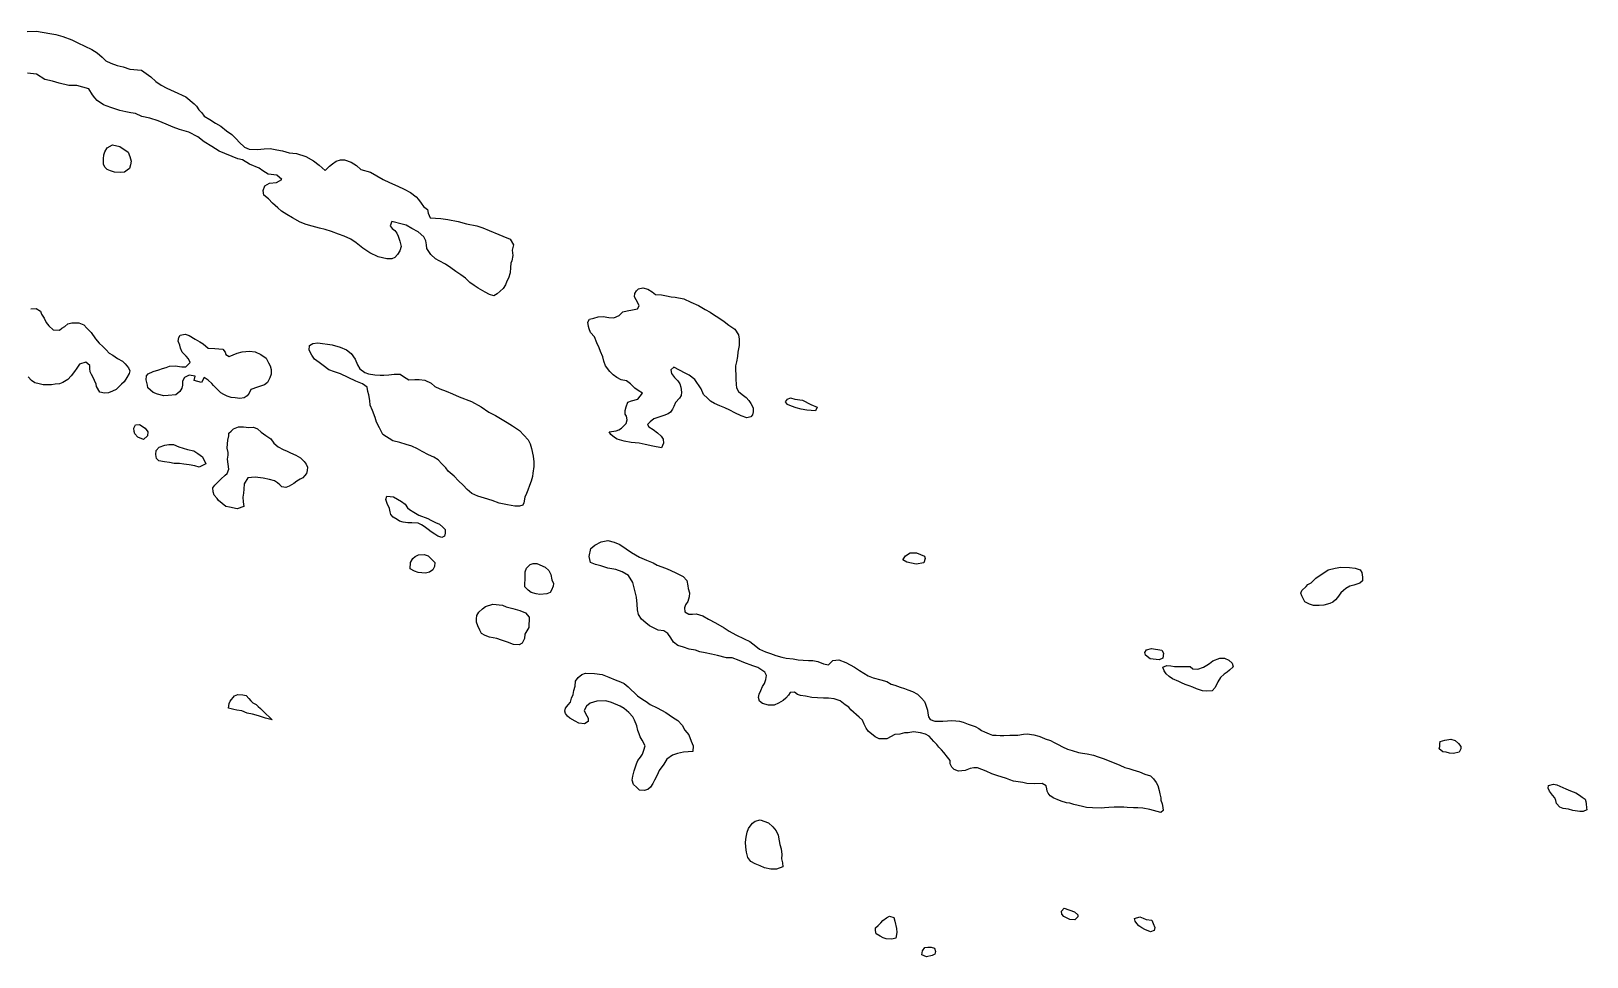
# Model space of a CAD drawing. Header units: metres. Extents: x 13.21 to 19.52, y 42.14 to 46.62.
# Drawn here: x 15.4171 to 15.5583, y 43.674 to 43.758 of the extents above; entities that cross this region are included whole.
import ezdxf

# ---------------------------------------------------------------- set-up
doc = ezdxf.new("R2010")
doc.units = ezdxf.units.M
doc.header["$MEASUREMENT"] = 0
doc.layers.add('hr', color=9, linetype='Continuous')

msp = doc.modelspace()

# ---------------------------------------------------------------- linework, layer by layer
at = {"layer": 'hr'}
for points in [[(15.41674, 43.75796), (15.41759, 43.75801), (15.41879, 43.7578), (15.41933, 43.75769), (15.41997, 43.75752), (15.42078, 43.75722), (15.42135, 43.75695), (15.42198, 43.75665), (15.42262, 43.75633), (15.4231, 43.75603), (15.42354, 43.75564), (15.42389, 43.75532), (15.42433, 43.75509), (15.4249, 43.75488), (15.42544, 43.75475), (15.42607, 43.75456), (15.42711, 43.75445), (15.42796, 43.75387), (15.42841, 43.75342), (15.42889, 43.75309), (15.42942, 43.75282), (15.43009, 43.75254), (15.43113, 43.75204), (15.43188, 43.75142), (15.4321, 43.75119), (15.43232, 43.75085), (15.43258, 43.7506), (15.4328, 43.7503), (15.43331, 43.75), (15.43382, 43.74966), (15.43432, 43.74938), (15.43483, 43.74897), (15.4353, 43.74861), (15.43574, 43.74819), (15.43597, 43.74794), (15.43647, 43.74746), (15.43688, 43.74729), (15.43764, 43.74726), (15.43825, 43.74732), (15.4388, 43.74734), (15.43941, 43.74723), (15.43992, 43.74714), (15.44052, 43.74697), (15.44119, 43.74691), (15.44204, 43.74663), (15.44273, 43.74622), (15.44324, 43.74585), (15.44377, 43.74535), (15.44418, 43.74574), (15.44444, 43.74596), (15.44479, 43.74621), (15.44517, 43.74631), (15.44555, 43.74631), (15.44615, 43.7461), (15.44663, 43.7458), (15.44703, 43.74544), (15.44791, 43.74521), (15.44906, 43.74454), (15.44963, 43.74427), (15.45039, 43.74392), (15.45096, 43.74365), (15.45153, 43.74335), (15.45203, 43.74296), (15.45225, 43.74271), (15.4525, 43.74238), (15.45272, 43.74208), (15.45307, 43.74181), (15.45314, 43.74147), (15.45332, 43.74106), (15.45428, 43.74099), (15.45491, 43.74091), (15.45585, 43.74073), (15.45662, 43.74053), (15.45754, 43.74032), (15.45809, 43.74014), (15.45866, 43.73991), (15.45955, 43.73956), (15.4599, 43.7394), (15.46057, 43.73913), (15.46087, 43.7386), (15.46075, 43.73812), (15.46082, 43.73764), (15.46071, 43.73716), (15.46063, 43.73695), (15.46059, 43.73654), (15.46056, 43.73608), (15.46043, 43.73558), (15.46027, 43.7353), (15.46014, 43.73499), (15.45995, 43.73466), (15.45939, 43.73416), (15.4591, 43.73398), (15.45869, 43.73411), (15.45831, 43.73432), (15.45768, 43.73469), (15.4573, 43.73492), (15.45691, 43.73519), (15.45651, 43.73558), (15.4561, 43.7359), (15.45565, 43.7362), (15.45519, 43.73652), (15.4547, 43.73685), (15.45414, 43.73715), (15.45379, 43.73735), (15.45338, 43.73772), (15.45325, 43.73792), (15.453, 43.73828), (15.45297, 43.73861), (15.45291, 43.73898), (15.45275, 43.73934), (15.45221, 43.7398), (15.45164, 43.7401), (15.45114, 43.7404), (15.45076, 43.74049), (15.44984, 43.74072), (15.44968, 43.74033), (15.44987, 43.7401), (15.4501, 43.73992), (15.45028, 43.73966), (15.4504, 43.73941), (15.45056, 43.73893), (15.45069, 43.73845), (15.45057, 43.73806), (15.45034, 43.73772), (15.45012, 43.73747), (15.44983, 43.73733), (15.44939, 43.73735), (15.4486, 43.73752), (15.44785, 43.73788), (15.4472, 43.7383), (15.44661, 43.7388), (15.44611, 43.73914), (15.4455, 43.73939), (15.44499, 43.73958), (15.44436, 43.73983), (15.44377, 43.74001), (15.44328, 43.74011), (15.44259, 43.74031), (15.44206, 43.74045), (15.44152, 43.74068), (15.44082, 43.74107), (15.44029, 43.74137), (15.43981, 43.74167), (15.4395, 43.74196), (15.43899, 43.7424), (15.43865, 43.74279), (15.43823, 43.74313), (15.43817, 43.74355), (15.4383, 43.74396), (15.43874, 43.74421), (15.43938, 43.74428), (15.43985, 43.74453), (15.43941, 43.74494), (15.43861, 43.74501), (15.43814, 43.74533), (15.4378, 43.74558), (15.43691, 43.74594), (15.43628, 43.74632), (15.43587, 43.74641), (15.43416, 43.74712), (15.43349, 43.74755), (15.4328, 43.74797), (15.43223, 43.7484), (15.4314, 43.74884), (15.43055, 43.74909), (15.42998, 43.74929), (15.42935, 43.74957), (15.42863, 43.74985), (15.42786, 43.75012), (15.42714, 43.75026), (15.42657, 43.75054), (15.42615, 43.7506), (15.42568, 43.75069), (15.42515, 43.75081), (15.42432, 43.75106), (15.42366, 43.75131), (15.42309, 43.7517), (15.42287, 43.75196), (15.42267, 43.75221), (15.42233, 43.75276), (15.42125, 43.75306), (15.42053, 43.75308), (15.41964, 43.75328), (15.41904, 43.75345), (15.41834, 43.75361), (15.41758, 43.75409), (15.41676, 43.7542)], [(15.41707, 43.73279), (15.41755, 43.73283), (15.41795, 43.73258), (15.41805, 43.73233), (15.41827, 43.73196), (15.41847, 43.73155), (15.41871, 43.73127), (15.4191, 43.73091), (15.41967, 43.73086), (15.41989, 43.73104), (15.42017, 43.7312), (15.42043, 43.73145), (15.4208, 43.73154), (15.42143, 43.73152), (15.42188, 43.73134), (15.42214, 43.73104), (15.42254, 43.73065), (15.42293, 43.73007), (15.42327, 43.72969), (15.42362, 43.72939), (15.4239, 43.72907), (15.42418, 43.72879), (15.4245, 43.72859), (15.42495, 43.72831), (15.42538, 43.72804), (15.42564, 43.72781), (15.42592, 43.72744), (15.42605, 43.72719), (15.42598, 43.72694), (15.42579, 43.72657), (15.42554, 43.72619), (15.42529, 43.72598), (15.42509, 43.72576), (15.42482, 43.72548), (15.42449, 43.72532), (15.42412, 43.72518), (15.42377, 43.72514), (15.42333, 43.72523), (15.42304, 43.72575), (15.42301, 43.72598), (15.42285, 43.7263), (15.42269, 43.72662), (15.42257, 43.72683), (15.42247, 43.72708), (15.42241, 43.7274), (15.42241, 43.72766), (15.42207, 43.72795), (15.42149, 43.72777), (15.42124, 43.72743), (15.42102, 43.72713), (15.42073, 43.72672), (15.42044, 43.72639), (15.41997, 43.72613), (15.41966, 43.72601), (15.41927, 43.72598), (15.41896, 43.72591), (15.41858, 43.7259), (15.4182, 43.72592), (15.41782, 43.72599), (15.41744, 43.7261), (15.41713, 43.72631), (15.41684, 43.72663)]]:
    msp.add_lwpolyline(points, dxfattribs=at)
for points in [[(15.42589, 43.74703), (15.42605, 43.74662), (15.42618, 43.74621), (15.42612, 43.74587), (15.42602, 43.74554), (15.4258, 43.74538), (15.42558, 43.74522), (15.42523, 43.74518), (15.42466, 43.74521), (15.42431, 43.74532), (15.42399, 43.74544), (15.42381, 43.74564), (15.42368, 43.74591), (15.42368, 43.74642), (15.42371, 43.74679), (15.42378, 43.74704), (15.42399, 43.74742), (15.42447, 43.7477), (15.42514, 43.74754), (15.42589, 43.74703)], [(15.47634, 43.7337), (15.47697, 43.73342), (15.47766, 43.7331), (15.47827, 43.73275), (15.47871, 43.7325), (15.47902, 43.73229), (15.47951, 43.732), (15.48, 43.73166), (15.48042, 43.73131), (15.48095, 43.73097), (15.48129, 43.73044), (15.48136, 43.73005), (15.48136, 43.72947), (15.48123, 43.72886), (15.4812, 43.72849), (15.4811, 43.72799), (15.48103, 43.72762), (15.48103, 43.72726), (15.48106, 43.7268), (15.48106, 43.72641), (15.48109, 43.72593), (15.48113, 43.72563), (15.48129, 43.72529), (15.48163, 43.72503), (15.48198, 43.72476), (15.48222, 43.72449), (15.48242, 43.72421), (15.48264, 43.72382), (15.48264, 43.72345), (15.48257, 43.72318), (15.48241, 43.723), (15.48206, 43.72291), (15.48153, 43.72309), (15.48096, 43.72337), (15.48052, 43.7236), (15.48005, 43.72381), (15.4796, 43.72401), (15.47913, 43.72422), (15.47875, 43.72443), (15.47847, 43.72468), (15.47812, 43.72504), (15.4779, 43.72553), (15.47734, 43.72639), (15.47683, 43.72678), (15.47645, 43.72696), (15.47544, 43.72752), (15.47515, 43.72728), (15.47522, 43.72694), (15.4755, 43.72658), (15.47579, 43.72626), (15.47597, 43.726), (15.47607, 43.72569), (15.47612, 43.72523), (15.4761, 43.72493), (15.47593, 43.72468), (15.47558, 43.72429), (15.47543, 43.72394), (15.47531, 43.72369), (15.47514, 43.72342), (15.47492, 43.72328), (15.47451, 43.72313), (15.47426, 43.72303), (15.47387, 43.7229), (15.47362, 43.72281), (15.47327, 43.72256), (15.47305, 43.72232), (15.47315, 43.7221), (15.47355, 43.72186), (15.47396, 43.72155), (15.47428, 43.72125), (15.47446, 43.72098), (15.4745, 43.72061), (15.47431, 43.7202), (15.47352, 43.72033), (15.47282, 43.7205), (15.47229, 43.72061), (15.47156, 43.72068), (15.47093, 43.72079), (15.47029, 43.72096), (15.47005, 43.72114), (15.4697, 43.72141), (15.46957, 43.72165), (15.47018, 43.72172), (15.47043, 43.72182), (15.47067, 43.72197), (15.47109, 43.7224), (15.47119, 43.72274), (15.47113, 43.72306), (15.471, 43.72324), (15.471, 43.72358), (15.4711, 43.72391), (15.47125, 43.72432), (15.47158, 43.72446), (15.47217, 43.7246), (15.47259, 43.72516), (15.47218, 43.7254), (15.47189, 43.7256), (15.47148, 43.72601), (15.47113, 43.72627), (15.47066, 43.72636), (15.47025, 43.72657), (15.46991, 43.72681), (15.46962, 43.72711), (15.46924, 43.72764), (15.46908, 43.72805), (15.46899, 43.72844), (15.46877, 43.72892), (15.46865, 43.72926), (15.46843, 43.72972), (15.46823, 43.73027), (15.46785, 43.73066), (15.46773, 43.73098), (15.46767, 43.73119), (15.46761, 43.7316), (15.46776, 43.73185), (15.46817, 43.73197), (15.46856, 43.73208), (15.469, 43.7321), (15.46954, 43.73203), (15.46998, 43.73199), (15.47046, 43.73219), (15.47081, 43.73253), (15.47118, 43.73263), (15.47169, 43.73272), (15.47213, 43.73279), (15.47229, 43.73308), (15.47217, 43.73335), (15.47201, 43.73363), (15.47185, 43.73389), (15.47189, 43.73418), (15.47204, 43.73444), (15.47223, 43.73461), (15.47261, 43.7347), (15.47308, 43.73459), (15.47347, 43.73434), (15.47375, 43.73409), (15.47432, 43.73408), (15.47475, 43.73399), (15.4752, 43.7339), (15.47555, 43.73385), (15.47634, 43.7337)], [(15.43317, 43.72924), (15.43377, 43.7292), (15.4345, 43.72915), (15.4347, 43.72888), (15.43478, 43.72865), (15.43507, 43.72849), (15.4358, 43.72877), (15.43624, 43.7289), (15.43693, 43.72897), (15.43744, 43.72889), (15.43795, 43.72867), (15.43843, 43.72832), (15.43865, 43.72791), (15.4388, 43.72764), (15.43887, 43.72731), (15.43889, 43.72688), (15.43876, 43.72654), (15.43855, 43.72613), (15.43829, 43.72592), (15.43763, 43.7257), (15.43705, 43.72548), (15.4369, 43.72514), (15.4367, 43.72492), (15.43642, 43.72473), (15.43604, 43.72467), (15.43563, 43.72473), (15.43525, 43.72476), (15.4349, 43.72487), (15.43459, 43.72504), (15.4343, 43.72517), (15.43409, 43.7254), (15.43387, 43.72563), (15.43364, 43.72584), (15.43351, 43.72604), (15.43316, 43.72634), (15.43279, 43.72657), (15.43257, 43.72611), (15.4319, 43.7263), (15.432, 43.72668), (15.43143, 43.72678), (15.43102, 43.72657), (15.43083, 43.72623), (15.43083, 43.72586), (15.43076, 43.72561), (15.4306, 43.72531), (15.43022, 43.72499), (15.42953, 43.72495), (15.42914, 43.72492), (15.42857, 43.72506), (15.42817, 43.7252), (15.4277, 43.72564), (15.42766, 43.72586), (15.42753, 43.72637), (15.42757, 43.72671), (15.42773, 43.7269), (15.42817, 43.72712), (15.42868, 43.72728), (15.42903, 43.7274), (15.42934, 43.72749), (15.42966, 43.7276), (15.43016, 43.72764), (15.43076, 43.72755), (15.43115, 43.72753), (15.43152, 43.72792), (15.43137, 43.72826), (15.43118, 43.72851), (15.4308, 43.72888), (15.43064, 43.72924), (15.43058, 43.72952), (15.43045, 43.72987), (15.43051, 43.73019), (15.43061, 43.73041), (15.43108, 43.73049), (15.43143, 43.73039), (15.43197, 43.73005), (15.43242, 43.7298), (15.4327, 43.72963), (15.43317, 43.72924)], [(15.44442, 43.72954), (15.44514, 43.72931), (15.44571, 43.72909), (15.44615, 43.72874), (15.4465, 43.72824), (15.44672, 43.72773), (15.44694, 43.72735), (15.44738, 43.72703), (15.44773, 43.72689), (15.4483, 43.7268), (15.44877, 43.72677), (15.44912, 43.72677), (15.44956, 43.72681), (15.45004, 43.72687), (15.45058, 43.72686), (15.45089, 43.72665), (15.45137, 43.72636), (15.45193, 43.72638), (15.45232, 43.72638), (15.45282, 43.72633), (15.45339, 43.72606), (15.45374, 43.72576), (15.45418, 43.72553), (15.45478, 43.72534), (15.45535, 43.7251), (15.45595, 43.72482), (15.45705, 43.72438), (15.45794, 43.7239), (15.45863, 43.72342), (15.45923, 43.72312), (15.45986, 43.72276), (15.4603, 43.72248), (15.46078, 43.72218), (15.46141, 43.72177), (15.46182, 43.72134), (15.4622, 43.7209), (15.46239, 43.72055), (15.46252, 43.72012), (15.46267, 43.71943), (15.46273, 43.71891), (15.46273, 43.7185), (15.46264, 43.7179), (15.4626, 43.71758), (15.46247, 43.71715), (15.46232, 43.71678), (15.46219, 43.71635), (15.46207, 43.71605), (15.4619, 43.7157), (15.46181, 43.7152), (15.46171, 43.71497), (15.46142, 43.7149), (15.46101, 43.71489), (15.46034, 43.715), (15.45959, 43.71516), (15.45893, 43.71541), (15.45823, 43.71562), (15.45763, 43.7158), (15.4571, 43.71605), (15.45666, 43.7164), (15.45631, 43.71681), (15.45587, 43.7172), (15.45549, 43.71761), (15.45495, 43.71807), (15.45474, 43.71837), (15.45438, 43.71874), (15.45403, 43.7191), (15.45365, 43.71933), (15.45316, 43.71956), (15.45259, 43.71986), (15.45217, 43.72011), (15.45164, 43.72034), (15.45113, 43.72048), (15.45056, 43.72068), (15.44993, 43.72083), (15.44901, 43.72141), (15.4487, 43.72199), (15.44845, 43.72251), (15.44832, 43.72293), (15.44807, 43.72357), (15.44788, 43.72405), (15.44785, 43.72449), (15.44776, 43.72501), (15.44767, 43.72529), (15.44761, 43.7257), (15.44716, 43.72599), (15.44656, 43.72625), (15.44586, 43.72657), (15.44517, 43.72689), (15.44463, 43.72709), (15.44413, 43.72728), (15.44359, 43.72765), (15.44324, 43.72792), (15.44283, 43.72822), (15.44258, 43.72861), (15.44233, 43.72905), (15.44236, 43.72946), (15.44265, 43.72967), (15.44312, 43.72973), (15.44442, 43.72954)], [(15.4871, 43.72452), (15.48786, 43.72412), (15.48843, 43.72388), (15.4883, 43.72354), (15.4875, 43.72361), (15.48697, 43.72371), (15.48653, 43.72382), (15.48612, 43.72398), (15.48573, 43.72412), (15.48557, 43.72437), (15.48574, 43.72459), (15.48602, 43.72474), (15.48641, 43.7246), (15.4871, 43.72452)], [(15.42744, 43.72198), (15.42768, 43.72165), (15.42765, 43.72129), (15.4273, 43.72094), (15.42677, 43.72115), (15.42651, 43.72147), (15.42645, 43.72167), (15.42642, 43.72198), (15.42658, 43.72229), (15.42693, 43.72232), (15.42744, 43.72198)], [(15.43799, 43.72162), (15.43841, 43.72132), (15.43885, 43.721), (15.43913, 43.72062), (15.43951, 43.72029), (15.43996, 43.72004), (15.44034, 43.7199), (15.44065, 43.71972), (15.44113, 43.71951), (15.44154, 43.71928), (15.44188, 43.71894), (15.44207, 43.71871), (15.44217, 43.71844), (15.44216, 43.71814), (15.4421, 43.71786), (15.44191, 43.71766), (15.44175, 43.71746), (15.4415, 43.71734), (15.44121, 43.71715), (15.44093, 43.71695), (15.44051, 43.7167), (15.4402, 43.71658), (15.43986, 43.71665), (15.43966, 43.71682), (15.43945, 43.71702), (15.43919, 43.7172), (15.43872, 43.71731), (15.43815, 43.71743), (15.43742, 43.71754), (15.43676, 43.71748), (15.43643, 43.71691), (15.43641, 43.71645), (15.43638, 43.71608), (15.43631, 43.71572), (15.43633, 43.71528), (15.43641, 43.71485), (15.4358, 43.71466), (15.4351, 43.71481), (15.43476, 43.71487), (15.43445, 43.71513), (15.43409, 43.71542), (15.43397, 43.7156), (15.43372, 43.71588), (15.43362, 43.71618), (15.43359, 43.71657), (15.43378, 43.71679), (15.434, 43.71704), (15.43431, 43.71734), (15.4347, 43.71771), (15.43489, 43.71787), (15.43505, 43.71824), (15.43498, 43.71871), (15.43492, 43.71916), (15.43499, 43.71952), (15.43499, 43.71975), (15.43489, 43.72016), (15.43492, 43.72055), (15.43496, 43.72089), (15.43503, 43.72128), (15.43505, 43.72153), (15.43524, 43.72171), (15.43546, 43.7219), (15.43591, 43.72208), (15.43636, 43.7221), (15.43686, 43.72204), (15.43727, 43.72205), (15.43765, 43.72192), (15.43799, 43.72162)], [(15.4305, 43.72028), (15.43129, 43.72005), (15.43185, 43.71993), (15.43223, 43.71966), (15.43264, 43.71938), (15.43296, 43.71874), (15.43236, 43.71842), (15.43195, 43.71856), (15.43144, 43.71863), (15.43097, 43.71872), (15.43055, 43.71877), (15.43008, 43.71877), (15.42967, 43.71886), (15.4292, 43.71893), (15.42869, 43.71902), (15.42847, 43.71921), (15.42841, 43.71957), (15.42844, 43.71994), (15.42873, 43.72026), (15.42924, 43.72044), (15.42961, 43.72048), (15.43002, 43.72048), (15.4305, 43.72028)], [(15.45071, 43.71533), (15.45103, 43.71508), (15.45125, 43.71475), (15.45143, 43.71459), (15.45184, 43.71435), (15.45228, 43.71409), (15.4531, 43.71377), (15.45338, 43.71361), (15.45381, 43.7134), (15.45415, 43.71327), (15.45446, 43.71299), (15.45468, 43.71279), (15.45468, 43.71244), (15.45461, 43.71217), (15.45437, 43.71205), (15.45402, 43.71217), (15.45374, 43.71235), (15.45341, 43.71256), (15.45313, 43.71278), (15.45278, 43.71304), (15.45254, 43.7132), (15.45222, 43.71334), (15.45165, 43.71338), (15.4513, 43.71339), (15.45086, 43.71343), (15.45054, 43.71354), (15.45032, 43.71368), (15.44995, 43.71391), (15.44975, 43.71414), (15.44969, 43.71439), (15.44963, 43.71467), (15.44941, 43.71515), (15.44928, 43.71549), (15.44938, 43.71581), (15.44998, 43.71574), (15.45071, 43.71533)], [(15.49477, 43.69897), (15.49515, 43.69874), (15.4955, 43.69865), (15.49598, 43.69846), (15.49637, 43.69835), (15.49665, 43.69824), (15.4971, 43.69808), (15.49754, 43.69783), (15.49792, 43.69747), (15.49817, 43.69717), (15.49827, 43.69691), (15.49836, 43.69664), (15.49846, 43.69637), (15.49849, 43.69611), (15.49855, 43.69577), (15.49869, 43.69554), (15.49913, 43.69538), (15.49954, 43.69539), (15.49983, 43.69539), (15.50028, 43.69541), (15.50065, 43.69544), (15.50103, 43.69541), (15.50134, 43.69539), (15.50169, 43.6953), (15.50213, 43.6951), (15.50242, 43.69501), (15.50278, 43.69489), (15.50312, 43.69473), (15.50334, 43.69454), (15.50363, 43.69441), (15.50404, 43.69423), (15.50436, 43.69412), (15.50468, 43.69411), (15.50503, 43.69409), (15.50538, 43.69409), (15.50591, 43.69412), (15.50632, 43.69412), (15.50664, 43.6941), (15.50717, 43.69419), (15.5075, 43.69424), (15.50809, 43.69413), (15.50854, 43.69403), (15.5088, 43.69394), (15.50914, 43.69378), (15.50961, 43.69362), (15.50996, 43.69346), (15.51032, 43.69326), (15.5107, 43.69305), (15.51117, 43.69283), (15.51158, 43.69272), (15.51215, 43.69255), (15.51253, 43.69249), (15.51294, 43.69242), (15.51351, 43.6923), (15.51393, 43.69215), (15.5144, 43.69199), (15.51523, 43.69165), (15.51592, 43.6914), (15.51637, 43.69119), (15.51671, 43.6911), (15.5171, 43.69096), (15.5177, 43.69078), (15.51817, 43.69058), (15.51868, 43.69041), (15.51897, 43.69014), (15.51919, 43.6898), (15.51935, 43.68955), (15.51949, 43.68909), (15.51955, 43.6888), (15.51964, 43.68843), (15.51964, 43.68822), (15.51974, 43.68788), (15.51981, 43.68754), (15.51983, 43.68726), (15.51962, 43.6871), (15.51895, 43.68726), (15.51863, 43.68735), (15.518, 43.68748), (15.51755, 43.68753), (15.51714, 43.68751), (15.51657, 43.68755), (15.51626, 43.68757), (15.5154, 43.68758), (15.5149, 43.68755), (15.51451, 43.68753), (15.5142, 43.6875), (15.51341, 43.68752), (15.51287, 43.68754), (15.51253, 43.68763), (15.51211, 43.68774), (15.51173, 43.68782), (15.51138, 43.68793), (15.51107, 43.68797), (15.51058, 43.68811), (15.51021, 43.68827), (15.50993, 43.68838), (15.50957, 43.68859), (15.50939, 43.68884), (15.50931, 43.68904), (15.50929, 43.68925), (15.50922, 43.6895), (15.50887, 43.68973), (15.50814, 43.68969), (15.50745, 43.68973), (15.5071, 43.6898), (15.50669, 43.68988), (15.50625, 43.68993), (15.50592, 43.69007), (15.50561, 43.69019), (15.50513, 43.69034), (15.50482, 43.69043), (15.50428, 43.69061), (15.50377, 43.69084), (15.50298, 43.69116), (15.50266, 43.69116), (15.50231, 43.69109), (15.50187, 43.6909), (15.50127, 43.69084), (15.50086, 43.691), (15.50066, 43.69122), (15.5005, 43.6915), (15.50051, 43.69182), (15.50028, 43.69212), (15.49993, 43.69255), (15.49971, 43.69278), (15.49949, 43.69303), (15.4993, 43.69326), (15.49901, 43.69353), (15.49882, 43.69378), (15.4986, 43.69401), (15.49828, 43.69421), (15.49781, 43.69432), (15.49717, 43.6944), (15.49669, 43.69433), (15.49635, 43.69432), (15.49594, 43.69421), (15.49549, 43.69416), (15.49477, 43.69378), (15.49406, 43.69378), (15.49371, 43.69396), (15.49336, 43.69422), (15.49311, 43.69443), (15.49289, 43.69475), (15.49271, 43.69511), (15.49255, 43.69548), (15.49226, 43.69575), (15.49148, 43.6964), (15.49132, 43.69665), (15.49097, 43.69687), (15.49053, 43.69722), (15.48998, 43.69741), (15.48945, 43.69748), (15.489, 43.69748), (15.48847, 43.6975), (15.48796, 43.69754), (15.48739, 43.69764), (15.48692, 43.69771), (15.48664, 43.6978), (15.48639, 43.698), (15.48598, 43.69799), (15.48582, 43.69773), (15.48559, 43.69746), (15.48534, 43.69725), (15.48493, 43.697), (15.48454, 43.69684), (15.48401, 43.69682), (15.48348, 43.69698), (15.4832, 43.69721), (15.4831, 43.69753), (15.48316, 43.69783), (15.48333, 43.69817), (15.48348, 43.69854), (15.48367, 43.69881), (15.48379, 43.69917), (15.48383, 43.69952), (15.4837, 43.69984), (15.48333, 43.70007), (15.48305, 43.70026), (15.4826, 43.70039), (15.48178, 43.70071), (15.48136, 43.70089), (15.48073, 43.70112), (15.4802, 43.70112), (15.47938, 43.70135), (15.47884, 43.70147), (15.47827, 43.70158), (15.4778, 43.70168), (15.47739, 43.70182), (15.47682, 43.70193), (15.47629, 43.70211), (15.47578, 43.70225), (15.4754, 43.70255), (15.47515, 43.70295), (15.47489, 43.70333), (15.47451, 43.70358), (15.47402, 43.70365), (15.47323, 43.70404), (15.47288, 43.70431), (15.4725, 43.70464), (15.47222, 43.70505), (15.47212, 43.70549), (15.47209, 43.70599), (15.47203, 43.70665), (15.4719, 43.70723), (15.47172, 43.70796), (15.4713, 43.7086), (15.47073, 43.70894), (15.47016, 43.70915), (15.46945, 43.70926), (15.46881, 43.70947), (15.46833, 43.70959), (15.46786, 43.70977), (15.46774, 43.71032), (15.4679, 43.71105), (15.46825, 43.71135), (15.46882, 43.71167), (15.46945, 43.71178), (15.47002, 43.71164), (15.47052, 43.71142), (15.4711, 43.71103), (15.47159, 43.71068), (15.47232, 43.71027), (15.47295, 43.70999), (15.47356, 43.70974), (15.47393, 43.70953), (15.47466, 43.70926), (15.4751, 43.70908), (15.47567, 43.70882), (15.47626, 43.7085), (15.47662, 43.70816), (15.4767, 43.70767), (15.47674, 43.70742), (15.47684, 43.70703), (15.47683, 43.70667), (15.4767, 43.70623), (15.47648, 43.70594), (15.47639, 43.70566), (15.47642, 43.7053), (15.47679, 43.70509), (15.47712, 43.70509), (15.47746, 43.70511), (15.47806, 43.70495), (15.47857, 43.70463), (15.4792, 43.70431), (15.47999, 43.70385), (15.48045, 43.70355), (15.48106, 43.70323), (15.48181, 43.70286), (15.48232, 43.70261), (15.48286, 43.7022), (15.48321, 43.70192), (15.48374, 43.70167), (15.48419, 43.70151), (15.48469, 43.70135), (15.48522, 43.70118), (15.48563, 43.70109), (15.48627, 43.70105), (15.48671, 43.70096), (15.48718, 43.70093), (15.48765, 43.70089), (15.48804, 43.70088), (15.48851, 43.70079), (15.48902, 43.70059), (15.48946, 43.7005), (15.48987, 43.70088), (15.49041, 43.70095), (15.49104, 43.70072), (15.49142, 43.70049), (15.49181, 43.70028), (15.49227, 43.69999), (15.49306, 43.6995), (15.49353, 43.6993), (15.4942, 43.69912), (15.49477, 43.69897)], [(15.45373, 43.70978), (15.4537, 43.70942), (15.45357, 43.70913), (15.45325, 43.7089), (15.4529, 43.70881), (15.45255, 43.70883), (15.45221, 43.70887), (15.4519, 43.70899), (15.45151, 43.7092), (15.45154, 43.70977), (15.45173, 43.71013), (15.45196, 43.71034), (15.45224, 43.71047), (15.45278, 43.7105), (15.45312, 43.71038), (15.45373, 43.70978)], [(15.46375, 43.70937), (15.46407, 43.70904), (15.46425, 43.70868), (15.46437, 43.70822), (15.46451, 43.70788), (15.46447, 43.70763), (15.46434, 43.70728), (15.46419, 43.70705), (15.46391, 43.70693), (15.46327, 43.70689), (15.46293, 43.70694), (15.46248, 43.70706), (15.4622, 43.70728), (15.46191, 43.70756), (15.46192, 43.70855), (15.46195, 43.70893), (15.46207, 43.70927), (15.46239, 43.70961), (15.46267, 43.70969), (15.463, 43.70968), (15.46375, 43.70937)], [(15.49744, 43.71065), (15.49817, 43.71037), (15.49823, 43.71015), (15.49811, 43.70975), (15.49743, 43.70962), (15.49657, 43.7098), (15.4962, 43.71002), (15.49645, 43.71038), (15.49689, 43.71065), (15.49744, 43.71065)], [(15.53482, 43.70912), (15.53546, 43.70927), (15.53595, 43.70935), (15.53675, 43.70933), (15.53726, 43.70927), (15.53773, 43.70913), (15.53786, 43.70886), (15.53792, 43.70844), (15.53793, 43.70812), (15.5377, 43.7079), (15.53742, 43.7078), (15.53713, 43.70771), (15.53678, 43.70764), (15.53641, 43.70741), (15.53622, 43.70725), (15.53597, 43.70702), (15.53566, 43.70661), (15.53549, 43.70638), (15.53524, 43.70617), (15.53496, 43.70605), (15.53442, 43.7059), (15.53401, 43.70587), (15.53347, 43.70587), (15.53312, 43.70601), (15.53271, 43.70621), (15.53255, 43.70651), (15.53242, 43.70676), (15.53232, 43.70701), (15.53242, 43.70725), (15.53282, 43.70759), (15.53296, 43.70777), (15.53327, 43.70795), (15.53346, 43.70813), (15.53369, 43.70836), (15.53482, 43.70912)], [(15.45989, 43.70592), (15.4602, 43.70575), (15.46081, 43.70562), (15.46146, 43.70543), (15.46197, 43.7052), (15.46229, 43.70481), (15.46228, 43.70387), (15.4619, 43.70328), (15.46186, 43.70289), (15.46167, 43.70245), (15.46139, 43.70232), (15.46089, 43.70234), (15.46032, 43.70255), (15.45978, 43.70273), (15.45935, 43.70287), (15.4587, 43.703), (15.45829, 43.70317), (15.45798, 43.70335), (15.45783, 43.70363), (15.45763, 43.70402), (15.45751, 43.70436), (15.45751, 43.70466), (15.45754, 43.70498), (15.45774, 43.70528), (15.45805, 43.70559), (15.45834, 43.7058), (15.459, 43.70601), (15.45989, 43.70592)], [(15.51971, 43.70184), (15.51987, 43.70154), (15.51981, 43.7011), (15.51949, 43.70094), (15.51867, 43.70105), (15.51823, 43.70138), (15.51817, 43.70161), (15.51832, 43.70186), (15.51877, 43.70197), (15.51971, 43.70184)], [(15.52229, 43.70035), (15.52253, 43.70013), (15.52298, 43.70011), (15.52349, 43.70027), (15.5238, 43.70045), (15.52403, 43.70062), (15.52434, 43.70087), (15.52497, 43.7011), (15.52541, 43.70109), (15.52579, 43.70093), (15.52611, 43.70066), (15.52618, 43.70032), (15.52586, 43.70002), (15.52565, 43.69983), (15.52538, 43.69965), (15.52505, 43.69933), (15.52479, 43.69895), (15.52457, 43.69843), (15.52429, 43.69814), (15.52378, 43.69811), (15.5234, 43.69814), (15.52315, 43.69823), (15.52287, 43.69832), (15.52254, 43.69846), (15.5222, 43.69859), (15.52185, 43.69871), (15.52149, 43.69886), (15.52125, 43.69898), (15.5207, 43.69921), (15.52038, 43.69942), (15.5201, 43.69969), (15.51992, 43.69994), (15.51982, 43.70028), (15.52017, 43.70044), (15.52054, 43.7004), (15.52086, 43.70035), (15.52229, 43.70035)], [(15.47213, 43.69768), (15.4726, 43.69734), (15.47292, 43.69716), (15.47329, 43.69688), (15.47392, 43.69658), (15.47469, 43.69617), (15.47532, 43.69575), (15.47579, 43.69544), (15.47617, 43.69502), (15.47643, 43.69456), (15.47679, 43.69413), (15.47701, 43.69356), (15.47717, 43.69314), (15.47714, 43.69262), (15.47632, 43.69257), (15.47575, 43.69246), (15.4753, 43.6923), (15.4748, 43.69194), (15.47452, 43.69148), (15.4741, 43.69091), (15.47391, 43.69049), (15.47368, 43.69004), (15.47353, 43.68972), (15.47331, 43.6894), (15.47306, 43.68919), (15.47273, 43.68908), (15.4723, 43.68911), (15.47204, 43.68938), (15.47176, 43.68963), (15.47166, 43.69004), (15.4717, 43.69039), (15.47183, 43.69086), (15.47192, 43.69116), (15.47205, 43.6915), (15.47217, 43.6918), (15.4724, 43.6921), (15.47259, 43.6924), (15.47271, 43.69274), (15.47284, 43.69315), (15.47256, 43.69366), (15.47238, 43.69396), (15.47228, 43.69423), (15.47216, 43.69452), (15.47206, 43.69496), (15.47187, 43.69546), (15.47171, 43.69576), (15.47134, 43.69618), (15.47092, 43.69652), (15.47055, 43.69675), (15.46976, 43.69709), (15.46925, 43.69723), (15.46843, 43.6972), (15.46782, 43.697), (15.46751, 43.69673), (15.46728, 43.69634), (15.46742, 43.69607), (15.46764, 43.69565), (15.46766, 43.69534), (15.46731, 43.69513), (15.46682, 43.69519), (15.46646, 43.69538), (15.46599, 43.69566), (15.46577, 43.69584), (15.46561, 43.69609), (15.46555, 43.6963), (15.46561, 43.69655), (15.46584, 43.69685), (15.46606, 43.6971), (15.46613, 43.69748), (15.46628, 43.69781), (15.46634, 43.69817), (15.46647, 43.69856), (15.46651, 43.69902), (15.46676, 43.69934), (15.46707, 43.69961), (15.4674, 43.69975), (15.46822, 43.6997), (15.46891, 43.69961), (15.46954, 43.69938), (15.47011, 43.69912), (15.47058, 43.69894), (15.47093, 43.69881), (15.47128, 43.69851), (15.47213, 43.69768)], [(15.43897, 43.6955), (15.43836, 43.69564), (15.43773, 43.69587), (15.4372, 43.69601), (15.43669, 43.69612), (15.43622, 43.69631), (15.43577, 43.69637), (15.43549, 43.69644), (15.43502, 43.69655), (15.43507, 43.69697), (15.43517, 43.6972), (15.43555, 43.69768), (15.43587, 43.69779), (15.43632, 43.69777), (15.4366, 43.6977), (15.43685, 43.69745), (15.43703, 43.69722), (15.43723, 43.69704), (15.43751, 43.69688), (15.4377, 43.69672), (15.43792, 43.69653), (15.43817, 43.6963), (15.43897, 43.6955)], [(15.54596, 43.69374), (15.54633, 43.69363), (15.54665, 43.69336), (15.54685, 43.69308), (15.54685, 43.69287), (15.5467, 43.69258), (15.54619, 43.69245), (15.54584, 43.69247), (15.54552, 43.69256), (15.54521, 43.6926), (15.54489, 43.69288), (15.54495, 43.69308), (15.54494, 43.69333), (15.54498, 43.69354), (15.54539, 43.69367), (15.54596, 43.69374)], [(15.55639, 43.68924), (15.5568, 43.68905), (15.55728, 43.68887), (15.55762, 43.68866), (15.55788, 43.68848), (15.55813, 43.6883), (15.5582, 43.68809), (15.55822, 43.68787), (15.55826, 43.68753), (15.55829, 43.68732), (15.55795, 43.68718), (15.55766, 43.68718), (15.55703, 43.68727), (15.55662, 43.68738), (15.55614, 43.68746), (15.55585, 43.68757), (15.55553, 43.68791), (15.55547, 43.68818), (15.55538, 43.68841), (15.55516, 43.68866), (15.5549, 43.68903), (15.55478, 43.6893), (15.5548, 43.68955), (15.55525, 43.68965), (15.55556, 43.6896), (15.55639, 43.68924)], [(15.48401, 43.68616), (15.48442, 43.68579), (15.4847, 43.68544), (15.4849, 43.68504), (15.48499, 43.68453), (15.48505, 43.68419), (15.48517, 43.68378), (15.48524, 43.68329), (15.4852, 43.68289), (15.4853, 43.68252), (15.48533, 43.68215), (15.48476, 43.68194), (15.48422, 43.68194), (15.48366, 43.68208), (15.48325, 43.68225), (15.4828, 43.68243), (15.48242, 43.68265), (15.48214, 43.68302), (15.48202, 43.6835), (15.48195, 43.68396), (15.48193, 43.68439), (15.48199, 43.68485), (15.48208, 43.68531), (15.48221, 43.68563), (15.48237, 43.68586), (15.48258, 43.68611), (15.48281, 43.6863), (15.48326, 43.68643), (15.48401, 43.68616)], [(15.51178, 43.67807), (15.51208, 43.67782), (15.51209, 43.67761), (15.51183, 43.67736), (15.51136, 43.67738), (15.51083, 43.67765), (15.51063, 43.67786), (15.5106, 43.67814), (15.51085, 43.67841), (15.51178, 43.67807)], [(15.49415, 43.67587), (15.4938, 43.67608), (15.49373, 43.67638), (15.49373, 43.67663), (15.49396, 43.67683), (15.49421, 43.67707), (15.49439, 43.67729), (15.49472, 43.67754), (15.495, 43.67767), (15.49538, 43.67755), (15.49547, 43.67723), (15.49564, 43.67657), (15.49567, 43.6762), (15.49557, 43.67569), (15.4952, 43.67561), (15.49471, 43.67564), (15.49443, 43.67573), (15.49415, 43.67587)], [(15.5188, 43.67731), (15.51892, 43.67703), (15.51909, 43.67667), (15.51903, 43.67639), (15.51868, 43.67626), (15.51817, 43.67646), (15.51789, 43.67662), (15.51763, 43.6768), (15.51745, 43.67701), (15.51731, 43.67722), (15.51725, 43.67746), (15.51772, 43.67763), (15.51801, 43.67751), (15.51829, 43.67737), (15.5188, 43.67731)], [(15.49837, 43.67399), (15.49793, 43.67419), (15.49799, 43.67454), (15.49821, 43.67484), (15.49849, 43.67488), (15.49878, 43.67488), (15.4991, 43.67477), (15.49919, 43.67449), (15.49913, 43.67424), (15.49888, 43.6741), (15.49837, 43.67399)]]:
    msp.add_lwpolyline(points, close=True, dxfattribs=at)

doc.saveas('drawing.dxf')
